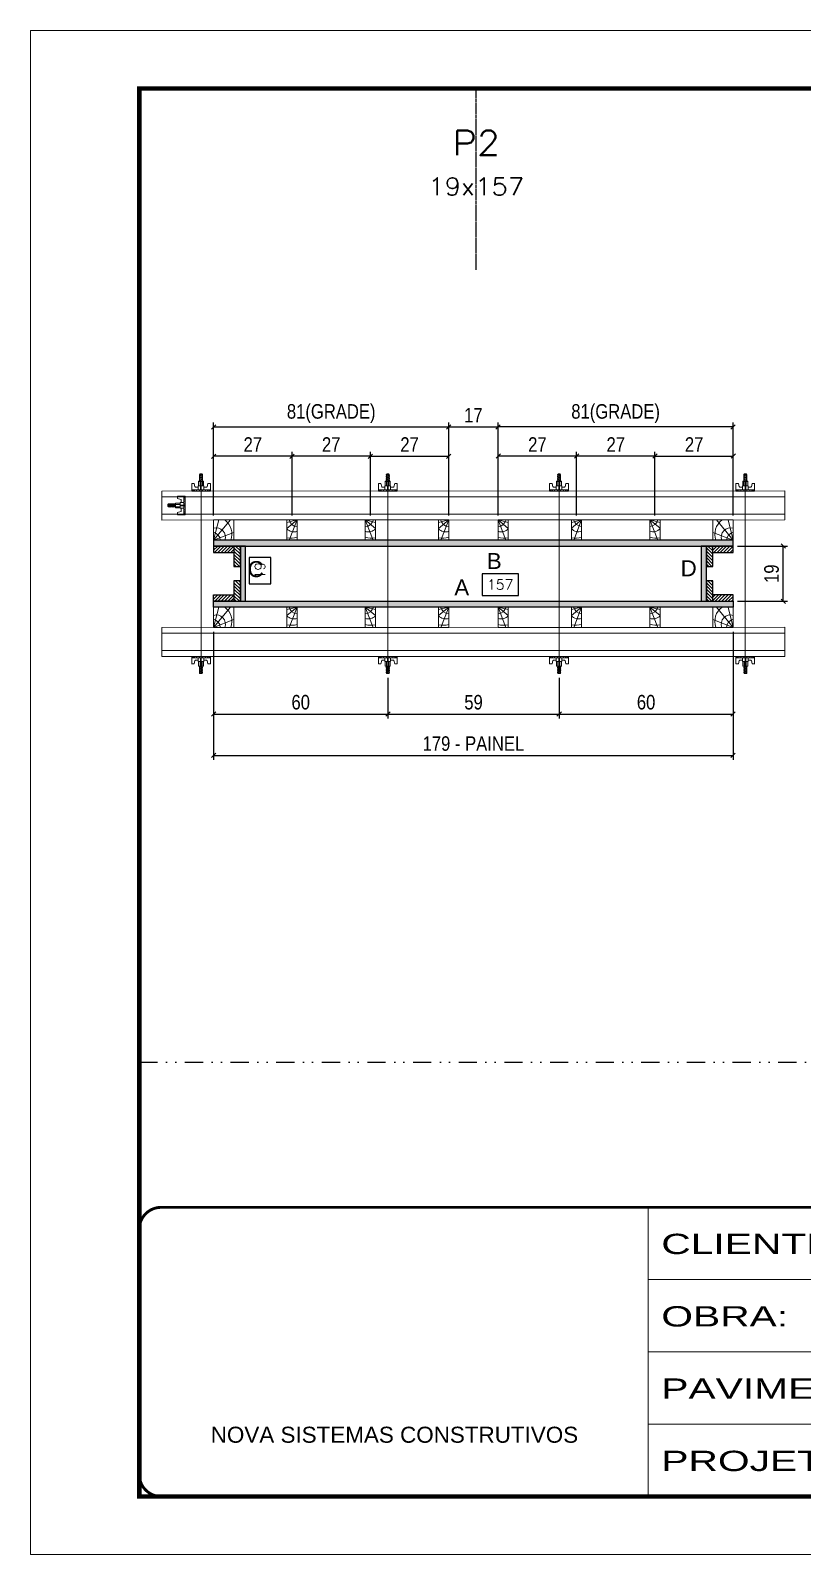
# Model space of a CAD drawing. Extents: x 14400 to 24104, y -21631 to 6985.
# Drawn here: x 17597 to 18129, y 4786 to 5836 of the extents above; entities that cross this region are included whole.
import ezdxf
from ezdxf.enums import TextEntityAlignment as Align

# ---------------------------------------------------------------- set-up
doc = ezdxf.new("R2010")
doc.units = 0
for name, pattern in [('CONTINUO', [0]), ('DASHED', [0.75, 0.5, -0.25]), ('DIVIDE2', [0.625, 0.25, -0.125, 0, -0.125, 0, -0.125]), ('HIDDEN', [0.375, 0.25, -0.125])]:
    doc.linetypes.add(name, pattern=pattern)
for name, color, linetype in [('CHAPA', 1, 'Continuous'), ('COTA', 241, 'Continuous'), ('MEIO_PONT', 93, 'Continuous'), ('Nível', 160, 'Continuous'), ('SARRAFO', 251, 'Continuous'), ('Texto de Titulo', 7, 'Continuous'), ('Texto Qtd Sarr', 242, 'Continuous'), ('TEXTO_GERAL', 7, 'Continuous')]:
    doc.layers.add(name, color=color, linetype=linetype)
for name, color, linetype, lineweight in [('Folhas', 255, 'Continuous', 9), ('Hachura', 251, 'Continuous', 9), ('Madeira', 126, 'Continuous', 18), ('Perfil Metálico', 224, 'Continuous', 18), ('SARRAFO DE PRESSAO', 251, 'DASHED', 9), ('Texto Seção', 7, 'Continuous', 15)]:
    doc.layers.add(name, color=color, linetype=linetype, lineweight=lineweight)
doc.styles.add('ARIAL', font='arial.ttf')
doc.styles.add('COTA TECNICA 2X', font='techl___.ttf', dxfattribs={"height": 10})
doc.styles.add('ROMANS', font='romans.shx')
doc.styles.add('Tecnologia', font='')
doc.styles.get('Tecnologia').set_extended_font_data('Forgotten Futurist')
doc.dimstyles.new('SECAO PILAR', dxfattribs={"dimtxt": 10, "dimasz": 3, "dimexe": 3, "dimexo": 3, "dimgap": 3, "dimtad": 1, "dimdec": 1, "dimlfac": 0.5, "dimzin": 12, "dimdsep": 46, "dimtxsty": 'COTA TECNICA 2X', "dimblk1": 'OBLIQUE', "dimblk2": 'OBLIQUE', "dimsah": 1, "dimcen": 0.9, "dimclrd": 256, "dimclre": 256, "dimclrt": 256, "dimadec": 1, "dimazin": 3, "dimtfac": 1, "dimtdec": 1, "dimtmove": 0, "dimatfit": 3, "dimfxl": 1, "dimtolj": 1, "dimtzin": 12, "dimarcsym": 0})
doc.dimstyles.new('SECÇÃO 2', dxfattribs={"dimtxt": 7, "dimasz": 6, "dimexe": 0.18, "dimexo": 2, "dimgap": -4, "dimtad": 3, "dimdec": 1, "dimlfac": 0.5, "dimzin": 12, "dimdsep": 46, "dimtxsty": 'ROMANS', "dimblk": 'ARCHTICK', "dimcen": 0.09, "dimse1": 1, "dimse2": 1, "dimsd1": 1, "dimsd2": 1, "dimclrd": 180, "dimclre": 5, "dimclrt": 1, "dimadec": 0, "dimazin": 3, "dimtfac": 1, "dimtdec": 1, "dimtofl": 0, "dimtmove": 0, "dimatfit": 3, "dimldrblk": 'ARCHTICK', "dimfxl": 1, "dimtolj": 1, "dimtzin": 0, "dimarcsym": 0})
pattern_1 = [(225, (8599.2353, -17448.508), (1.12253202, -1.12253202), [])]

# ---------------------------------------------------------------- blocks, each defined once
blk = doc.blocks.new('9999999999')
at = {"color": 30, "linetype": 'CONTINUO'}
for p, q in [((98564.6, 34230.2), (98564.6, 34429.4)), ((98564.6, 34379.6), (99584, 34379.6)), ((98564.6, 34329.8), (99488, 34329.8)), ((98564.6, 34280), (99488, 34280))]:
    blk.add_line(p, q, dxfattribs=at)
at = {"color": 30, "linetype": 'CONTINUO', "const_width": 2}
blk.add_lwpolyline([(99584, 34230.2), (99584, 34414.4, 0.414214), (99569, 34429.4), (98229, 34429.4, 0.414214), (98214, 34414.4), (98214, 34245.2, 0.414214), (98229, 34230.2), (99584, 34230.2)], format="xyb", dxfattribs=at)
at = {"layer": 'Folhas'}
blk.add_lwpolyline([(98139, 34190.2), (99624, 34190.2), (99624, 35240.2), (98139, 35240.2)], close=True, dxfattribs=at)
at = {"layer": 'Folhas', "color": 30, "const_width": 3}
blk.add_lwpolyline([(98214, 34230.2), (99584, 34230.2), (99584, 35200.2), (98214, 35200.2)], close=True, dxfattribs=at)
at = {"color": 7, "linetype": 'Continuous', "ltscale": 5, "style": 'ARIAL'}
blk.add_text('NOVA SISTEMAS CONSTRUTIVOS', height=11.059, dxfattribs=at).set_placement((98263.2, 34267.2))
at = {"layer": 'Folhas', "color": 7, "style": 'Tecnologia', "width": 1.5}
for s, p in [('CLIENTE:', (98573.7, 34397.2)), ('OBRA:', (98573.7, 34347.3)), ('PAVIMENTO:', (98573.7, 34297.5)), ('PROJETO:', (98573.7, 34247.7))]:
    blk.add_text(s, height=14, dxfattribs=at).set_placement(p)
blk = doc.blocks.new('*D636')
at = {"layer": 'COTA', "color": 180, "lineweight": -2, "transparency": 16777216}
for p, q in [((17762.6, 5473), (17747.6, 5473)), ((17747.6, 5473), (17747.6, 5455)), ((17762.6, 5455), (17762.6, 5473)), ((17747.6, 5455), (17762.6, 5455))]:
    blk.add_line(p, q, dxfattribs=at)
at = {"layer": 'Defpoints', "color": 0, "transparency": 16777216}
for p in [(17762.5, 5480.9), (17762.5, 5442.9), (17766.6, 5442.9)]:
    blk.add_point(p, dxfattribs=at)
at = {"layer": 'COTA', "color": 1, "transparency": 16777216, "insert": (17755.1, 5464), "char_height": 7, "attachment_point": 5, "rotation": 90, "style": 'ROMANS'}
blk.add_mtext('\\A1;19', dxfattribs=at)
blk = doc.blocks.new('_ArchTick')
at = {"color": 0, "linetype": 'ByBlock', "const_width": 0.15}
blk.add_lwpolyline([(-0.5, -0.5), (0.5, 0.5)], dxfattribs=at)
blk = doc.blocks.new('*D637')
at = {"layer": 'COTA', "color": 180, "lineweight": -2, "transparency": 16777216}
for p, q in [((17933.2, 5461.9), (17908.2, 5461.9)), ((17908.2, 5461.9), (17908.2, 5446.9)), ((17933.2, 5446.9), (17933.2, 5461.9)), ((17908.2, 5446.9), (17933.2, 5446.9))]:
    blk.add_line(p, q, dxfattribs=at)
at = {"layer": 'Defpoints', "color": 0, "transparency": 16777216}
for p in [(17745.2, 5442.9), (18059.2, 5442.9), (18059.2, 5442.9)]:
    blk.add_point(p, dxfattribs=at)
at = {"layer": 'COTA', "color": 1, "transparency": 16777216, "insert": (17920.7, 5454.4), "char_height": 7, "attachment_point": 5, "style": 'ROMANS'}
blk.add_mtext('\\A1;157', dxfattribs=at)
blk = doc.blocks.new('_Oblique')
at = {"color": 0, "linetype": 'ByBlock', "lineweight": -2}
blk.add_line((-0.5, -0.5), (0.5, 0.5), dxfattribs=at)
blk = doc.blocks.new('*D638')
at = {"layer": 'COTA', "lineweight": -2, "transparency": 16777216}
for p, q in [((17723.2, 5421.9), (17723.2, 5333.7)), ((18081.2, 5421.9), (18081.2, 5333.7)), ((17723.2, 5336.7), (18081.2, 5336.7))]:
    blk.add_line(p, q, dxfattribs=at)
at = {"layer": 'Defpoints', "color": 0, "transparency": 16777216}
for p in [(17723.2, 5424.9), (18081.2, 5424.9), (18081.2, 5336.7)]:
    blk.add_point(p, dxfattribs=at)
at = {"layer": 'COTA', "lineweight": -2, "transparency": 16777216, "xscale": 3, "yscale": 3, "zscale": 3, "rotation": 180}
blk.add_blockref('_Oblique', (17723.2, 5336.7), dxfattribs=at)
at = {"layer": 'COTA', "lineweight": -2, "transparency": 16777216, "xscale": 3, "yscale": 3, "zscale": 3}
blk.add_blockref('_Oblique', (18081.2, 5336.7), dxfattribs=at)
at = {"layer": 'COTA', "transparency": 16777216, "insert": (17902.2, 5344.8), "char_height": 10, "attachment_point": 5, "style": 'COTA TECNICA 2X'}
blk.add_mtext('\\A1;179 - PAINEL', dxfattribs=at)
blk = doc.blocks.new('*D639')
at = {"layer": 'COTA', "lineweight": -2, "transparency": 16777216}
for p, q in [((17723.2, 5421.9), (17723.2, 5362.2)), ((17843.3, 5390.1), (17843.3, 5362.2)), ((17723.2, 5365.2), (17843.3, 5365.2))]:
    blk.add_line(p, q, dxfattribs=at)
at = {"layer": 'Defpoints', "color": 0, "transparency": 16777216}
for p in [(17723.2, 5424.9), (17843.3, 5393.1), (17843.3, 5365.2)]:
    blk.add_point(p, dxfattribs=at)
at = {"layer": 'COTA', "lineweight": -2, "transparency": 16777216, "xscale": 3, "yscale": 3, "zscale": 3, "rotation": 180}
blk.add_blockref('_Oblique', (17723.2, 5365.2), dxfattribs=at)
at = {"layer": 'COTA', "lineweight": -2, "transparency": 16777216, "xscale": 3, "yscale": 3, "zscale": 3}
blk.add_blockref('_Oblique', (17843.3, 5365.2), dxfattribs=at)
at = {"layer": 'COTA', "transparency": 16777216, "insert": (17783.2, 5373.3), "char_height": 10, "attachment_point": 5, "style": 'COTA TECNICA 2X'}
blk.add_mtext('\\A1;60', dxfattribs=at)
blk = doc.blocks.new('*D640')
at = {"layer": 'COTA', "lineweight": -2, "transparency": 16777216}
for p, q in [((18081.2, 5421.9), (18081.2, 5362.2)), ((17961.3, 5390.1), (17961.3, 5362.2)), ((17961.3, 5365.2), (18081.2, 5365.2))]:
    blk.add_line(p, q, dxfattribs=at)
at = {"layer": 'Defpoints', "color": 0, "transparency": 16777216}
for p in [(18081.2, 5424.9), (17961.3, 5393.1), (18081.2, 5365.2)]:
    blk.add_point(p, dxfattribs=at)
at = {"layer": 'COTA', "lineweight": -2, "transparency": 16777216, "xscale": 3, "yscale": 3, "zscale": 3, "rotation": 180}
blk.add_blockref('_Oblique', (17961.3, 5365.2), dxfattribs=at)
at = {"layer": 'COTA', "lineweight": -2, "transparency": 16777216, "xscale": 3, "yscale": 3, "zscale": 3}
blk.add_blockref('_Oblique', (18081.2, 5365.2), dxfattribs=at)
at = {"layer": 'COTA', "transparency": 16777216, "insert": (18021.2, 5373.3), "char_height": 10, "attachment_point": 5, "style": 'COTA TECNICA 2X'}
blk.add_mtext('\\A1;60', dxfattribs=at)
blk = doc.blocks.new('C')
at = {"layer": 'Hachura', "color": 0}
for p, q in [((0, 3.22), (0, -3.22)), ((0.45, 3.22), (0, 3.22)), ((0.46, 3.16), (0, 3.16)), ((0.46, 3.05), (0, 3.05)), ((0.46, 2.88), (0, 2.88)), ((0, 2.75), (0, -1.16)), ((0.46, 2.65), (0, 2.65)), ((0.46, 2.23), (0, 2.23)), ((0.46, 1.51), (0, 1.51)), ((0.39, 0.49), (0.17, 0.49)), ((0.45, -3.23), (0.45, 3.22)), ((0.45, 3.22), (2.58, 3.22)), ((1.74, 0.97), (0.45, 0.97)), ((1.45, 0.1), (0.45, 0.1)), ((1.35, 1.94), (1.35, 0.96)), ((2.58, 2.39), (1.47, 2.09)), ((1.74, -0.97), (1.74, 0.97)), ((1.74, 0.97), (1.74, 0.84)), ((1.74, 0.97), (1.74, 0.84)), ((1.74, 0.84), (3.35, 0.84)), ((3.35, 0.45), (1.74, 0.45)), ((2.58, 3.22), (2.58, 2.39)), ((3.32, 0.84), (3.32, -0.84)), ((3.35, 0.84), (3.35, -0.84)), ((3.68, 0.45), (3.35, 0.45)), ((3.84, -0.52), (3.35, 0.45)), ((3.35, 0.06), (3.67, -0.57)), ((3.68, 0.45), (4.16, -0.52)), ((3.72, 0.5), (4.25, -0.57)), ((4.37, -0.55), (3.83, 0.53)), ((4.15, 0.45), (3.93, 0.45)), ((4.42, -0.52), (3.93, 0.45)), ((4.15, 0.45), (4.26, 0.45)), ((4.26, 0.45), (4.74, -0.52)), ((4.3, 0.5), (4.83, -0.57)), ((4.95, -0.55), (4.41, 0.53)), ((4.51, 0.45), (4.84, 0.45)), ((5, -0.52), (4.51, 0.45)), ((4.84, 0.45), (5.32, -0.52)), ((4.88, 0.5), (5.41, -0.57)), ((5.53, -0.55), (4.99, 0.53)), ((5.58, -0.52), (5.09, 0.45)), ((5.42, 0.45), (5.09, 0.45)), ((5.58, -0.52), (5.09, 0.45)), ((5.42, 0.45), (5.74, -0.19)), ((5.46, 0.5), (5.74, -0.07)), ((5.74, 0.19), (5.57, 0.53)), ((5.74, 0.32), (5.68, 0.45)), ((5.68, 0.45), (5.74, 0.45)), ((5.74, 0.45), (5.9, 0.29)), ((5.74, 0.45), (5.74, -0.52)), ((5.9, -0.36), (5.9, 0.29)), ((0.45, 0), (0, 0)), ((0.46, -1.52), (0, -1.52)), ((0.46, -2.23), (0, -2.23)), ((0.46, -2.65), (0, -2.65)), ((0.46, -2.88), (0, -2.88)), ((0.46, -3.05), (0, -3.05)), ((0.46, -3.16), (0, -3.16)), ((0, -3.22), (2.57, -3.22)), ((0.08, -0.48), (0.29, -0.48)), ((0.29, -0.48), (0.4, -0.48)), ((0.45, 0), (0.45, -0.97)), ((0.45, -0.16), (1.45, -0.16)), ((0.45, -0.65), (0.45, -0.32)), ((0.45, -3.23), (0.45, -0.65)), ((0.45, -0.97), (1.74, -0.97)), ((1.35, -1.94), (1.35, -0.97)), ((2.58, -2.39), (1.47, -2.1)), ((3.35, -0.32), (1.74, -0.32)), ((3.35, -0.84), (1.74, -0.84)), ((2.58, -3.23), (2.58, -2.39)), ((3.35, -0.07), (3.58, -0.52)), ((3.35, -0.52), (3.58, -0.52)), ((3.84, -0.52), (4.16, -0.52)), ((4.42, -0.52), (4.74, -0.52)), ((4.63, -0.52), (4.74, -0.52)), ((5, -0.52), (5.32, -0.52)), ((5.58, -0.52), (5.74, -0.52)), ((5.74, -0.52), (5.9, -0.36)), ((5.74, -0.52), (5.74, -0.52))]:
    blk.add_line(p, q, dxfattribs=at)
for centre, radius, start, end in [((1.52, 1.94), 0.161, 104.7436, 180), ((1.44, -0.03), 0.129, 272.695, 87.305), ((3.81, 0.39), 0.143, 25.5688, 154.4312), ((4.39, 0.39), 0.143, 25.5688, 154.4312), ((4.97, 0.39), 0.143, 25.5688, 154.4312), ((5.55, 0.39), 0.143, 25.5688, 154.4312), ((0.17, -0.37), 0.174, 221.744, 317.8592), ((1.52, -1.94), 0.161, 180, 255.2564), ((3.71, -0.4), 0.174, 222.1408, 318.256), ((4.29, -0.4), 0.174, 222.1408, 318.256), ((4.87, -0.4), 0.174, 222.1408, 318.256), ((5.45, -0.4), 0.174, 222.1408, 318.256), ((5.61, -0.4), 0.174, 317.8592, 318.256)]:
    blk.add_arc(centre, radius, start, end, dxfattribs=at)
blk = doc.blocks.new('*D641')
at = {"layer": 'COTA', "lineweight": -2, "transparency": 16777216}
for p, q in [((17843.3, 5390.1), (17843.3, 5362.2)), ((17961.3, 5390.1), (17961.3, 5362.2)), ((17843.3, 5365.2), (17961.3, 5365.2))]:
    blk.add_line(p, q, dxfattribs=at)
at = {"layer": 'Defpoints', "color": 0, "transparency": 16777216}
for p in [(17843.3, 5393.1), (17961.3, 5393.1), (17961.3, 5365.2)]:
    blk.add_point(p, dxfattribs=at)
at = {"layer": 'COTA', "lineweight": -2, "transparency": 16777216, "xscale": 3, "yscale": 3, "zscale": 3, "rotation": 180}
blk.add_blockref('_Oblique', (17843.3, 5365.2), dxfattribs=at)
at = {"layer": 'COTA', "lineweight": -2, "transparency": 16777216, "xscale": 3, "yscale": 3, "zscale": 3}
blk.add_blockref('_Oblique', (17961.3, 5365.2), dxfattribs=at)
at = {"layer": 'COTA', "transparency": 16777216, "insert": (17902.3, 5373.3), "char_height": 10, "attachment_point": 5, "style": 'COTA TECNICA 2X'}
blk.add_mtext('\\A1;59', dxfattribs=at)
blk = doc.blocks.new('*D642')
at = {"layer": 'COTA', "lineweight": -2, "transparency": 16777216}
for p, q in [((17919.2, 5501.9), (17919.2, 5566)), ((18081.2, 5501.9), (18081.2, 5566)), ((18081.2, 5563), (17919.2, 5563))]:
    blk.add_line(p, q, dxfattribs=at)
at = {"layer": 'Defpoints', "color": 0, "transparency": 16777216}
for p in [(17919.2, 5563), (17919.2, 5498.9), (18081.2, 5498.9)]:
    blk.add_point(p, dxfattribs=at)
at = {"layer": 'COTA', "lineweight": -2, "transparency": 16777216, "xscale": 3, "yscale": 3, "zscale": 3, "rotation": 180}
blk.add_blockref('_Oblique', (17919.2, 5563), dxfattribs=at)
at = {"layer": 'COTA', "lineweight": -2, "transparency": 16777216, "xscale": 3, "yscale": 3, "zscale": 3}
blk.add_blockref('_Oblique', (18081.2, 5563), dxfattribs=at)
at = {"layer": 'COTA', "transparency": 16777216, "insert": (18000.2, 5572.2), "char_height": 10, "attachment_point": 5, "style": 'COTA TECNICA 2X'}
blk.add_mtext('\\A1;81(GRADE)', dxfattribs=at)
blk = doc.blocks.new('*D643')
at = {"layer": 'COTA', "lineweight": -2, "transparency": 16777216}
for p, q in [((18084.2, 5480.9), (18118.7, 5480.9)), ((18115.7, 5442.9), (18115.7, 5480.9)), ((18084.2, 5442.9), (18118.7, 5442.9))]:
    blk.add_line(p, q, dxfattribs=at)
at = {"layer": 'Defpoints', "color": 0, "transparency": 16777216}
for p in [(18081.2, 5480.9), (18115.7, 5480.9), (18081.2, 5442.9)]:
    blk.add_point(p, dxfattribs=at)
at = {"layer": 'COTA', "lineweight": -2, "transparency": 16777216, "xscale": 3, "yscale": 3, "zscale": 3}
for p, rotation in [((18115.7, 5480.9), 90), ((18115.7, 5442.9), 270)]:
    blk.add_blockref('_Oblique', p, dxfattribs=dict(at, rotation=rotation))
at = {"layer": 'COTA', "transparency": 16777216, "insert": (18107.7, 5461.9), "char_height": 10, "attachment_point": 5, "rotation": 90, "style": 'COTA TECNICA 2X'}
blk.add_mtext('\\A1;19', dxfattribs=at)
blk = doc.blocks.new('PONTALETE')
at = {"layer": 'Madeira'}
for q in [(2.71, 7), (7, 5.76), (7, 1.74)]:
    blk.add_line((0, 0), q, dxfattribs=at)
blk.add_lwpolyline([(0, 0), (7, 0), (7, 7), (0, 7)], close=True, dxfattribs=at)
for centre, radius, start, end in [((2.04, 0.06), 6.23, 37.2818, 109.0913), ((1.09, 0.9), 3.19, 343.603, 109.9847), ((-0.21, -0.78), 3.09, 14.6322, 86.0383)]:
    blk.add_arc(centre, radius, start, end, dxfattribs=at)
blk = doc.blocks.new('titulo1')
at = {"layer": 'Defpoints', "color": 252, "linetype": 'HIDDEN', "ltscale": 2}
blk.add_line((0, 0), (0, 125), dxfattribs=at)
at = {"layer": 'Defpoints', "style": 'ROMANS', "oblique": 15}
blk.add_attdef('FOLHA', text='', height=10, dxfattribs=at).set_placement((0, 15.6), align=Align.MIDDLE_CENTER)
at = {"layer": 'Texto Qtd Sarr', "color": 3, "style": 'ROMANS', "oblique": 15}
for tag, height, p in [('TITULO', 17, (0, 71.4)), ('SEÇÃO', 12, (0, 41.5))]:
    blk.add_attdef(tag, text='', height=height, dxfattribs=at).set_placement(p, align=Align.MIDDLE_CENTER)
blk = doc.blocks.new('MEIO PONTALETE')
at = {"layer": 'Madeira'}
for q in [(2.71, 7), (3.5, 2.88), (3.5, 0.87)]:
    blk.add_line((0, 0), q, dxfattribs=at)
blk.add_lwpolyline([(0, 0), (3.5, 0), (3.5, 7), (0, 7)], close=True, dxfattribs=at)
for centre, radius, start, end in [((2.04, 0.06), 6.23, 76.4499, 109.0913), ((1.09, 0.9), 3.19, 40.9063, 109.9847), ((-0.21, -0.78), 3.09, 14.6322, 86.0383)]:
    blk.add_arc(centre, radius, start, end, dxfattribs=at)
blk = doc.blocks.new('*D644')
at = {"layer": 'COTA', "lineweight": -2, "transparency": 16777216}
for p, q in [((17777.2, 5501.9), (17777.2, 5545.8)), ((17831.2, 5501.9), (17831.2, 5545.8)), ((17831.2, 5542.8), (17777.2, 5542.8))]:
    blk.add_line(p, q, dxfattribs=at)
at = {"layer": 'Defpoints', "color": 0, "transparency": 16777216}
for p in [(17777.2, 5542.8), (17777.2, 5498.9), (17831.2, 5498.9)]:
    blk.add_point(p, dxfattribs=at)
at = {"layer": 'COTA', "lineweight": -2, "transparency": 16777216, "xscale": 3, "yscale": 3, "zscale": 3, "rotation": 180}
blk.add_blockref('_Oblique', (17777.2, 5542.8), dxfattribs=at)
at = {"layer": 'COTA', "lineweight": -2, "transparency": 16777216, "xscale": 3, "yscale": 3, "zscale": 3}
blk.add_blockref('_Oblique', (17831.2, 5542.8), dxfattribs=at)
at = {"layer": 'COTA', "transparency": 16777216, "insert": (17804.2, 5550.9), "char_height": 10, "attachment_point": 5, "style": 'COTA TECNICA 2X'}
blk.add_mtext('\\A1;27', dxfattribs=at)
blk = doc.blocks.new('*D645')
at = {"layer": 'COTA', "lineweight": -2, "transparency": 16777216}
for p, q in [((17723.2, 5501.9), (17723.2, 5545.8)), ((17777.2, 5501.9), (17777.2, 5545.8)), ((17777.2, 5542.8), (17723.2, 5542.8))]:
    blk.add_line(p, q, dxfattribs=at)
at = {"layer": 'Defpoints', "color": 0, "transparency": 16777216}
for p in [(17723.2, 5542.8), (17723.2, 5498.9), (17777.2, 5498.9)]:
    blk.add_point(p, dxfattribs=at)
at = {"layer": 'COTA', "lineweight": -2, "transparency": 16777216, "xscale": 3, "yscale": 3, "zscale": 3, "rotation": 180}
blk.add_blockref('_Oblique', (17723.2, 5542.8), dxfattribs=at)
at = {"layer": 'COTA', "lineweight": -2, "transparency": 16777216, "xscale": 3, "yscale": 3, "zscale": 3}
blk.add_blockref('_Oblique', (17777.2, 5542.8), dxfattribs=at)
at = {"layer": 'COTA', "transparency": 16777216, "insert": (17750.2, 5550.9), "char_height": 10, "attachment_point": 5, "style": 'COTA TECNICA 2X'}
blk.add_mtext('\\A1;27', dxfattribs=at)
blk = doc.blocks.new('*D646')
at = {"layer": 'COTA', "lineweight": -2, "transparency": 16777216}
for p, q in [((17723.2, 5501.9), (17723.2, 5566)), ((17885.2, 5501.9), (17885.2, 5566)), ((17723.2, 5563), (17885.2, 5563))]:
    blk.add_line(p, q, dxfattribs=at)
at = {"layer": 'Defpoints', "color": 0, "transparency": 16777216}
for p in [(17885.2, 5563), (17723.2, 5498.9), (17885.2, 5498.9)]:
    blk.add_point(p, dxfattribs=at)
at = {"layer": 'COTA', "lineweight": -2, "transparency": 16777216, "xscale": 3, "yscale": 3, "zscale": 3, "rotation": 180}
blk.add_blockref('_Oblique', (17723.2, 5563), dxfattribs=at)
at = {"layer": 'COTA', "lineweight": -2, "transparency": 16777216, "xscale": 3, "yscale": 3, "zscale": 3}
blk.add_blockref('_Oblique', (17885.2, 5563), dxfattribs=at)
at = {"layer": 'COTA', "transparency": 16777216, "insert": (17804.2, 5572.2), "char_height": 10, "attachment_point": 5, "style": 'COTA TECNICA 2X'}
blk.add_mtext('\\A1;81(GRADE)', dxfattribs=at)
blk = doc.blocks.new('*D647')
at = {"layer": 'COTA', "lineweight": -2, "transparency": 16777216}
for p, q in [((17885.2, 5501.9), (17885.2, 5566)), ((17919.2, 5501.9), (17919.2, 5566)), ((17885.2, 5563), (17919.2, 5563))]:
    blk.add_line(p, q, dxfattribs=at)
at = {"layer": 'Defpoints', "color": 0, "transparency": 16777216}
for p in [(17919.2, 5563), (17885.2, 5498.9), (17919.2, 5498.9)]:
    blk.add_point(p, dxfattribs=at)
at = {"layer": 'COTA', "lineweight": -2, "transparency": 16777216, "xscale": 3, "yscale": 3, "zscale": 3, "rotation": 180}
blk.add_blockref('_Oblique', (17885.2, 5563), dxfattribs=at)
at = {"layer": 'COTA', "lineweight": -2, "transparency": 16777216, "xscale": 3, "yscale": 3, "zscale": 3}
blk.add_blockref('_Oblique', (17919.2, 5563), dxfattribs=at)
at = {"layer": 'COTA', "transparency": 16777216, "insert": (17902.2, 5571.1), "char_height": 10, "attachment_point": 5, "style": 'COTA TECNICA 2X'}
blk.add_mtext('\\A1;17', dxfattribs=at)
blk = doc.blocks.new('*D648')
at = {"layer": 'COTA', "lineweight": -2, "transparency": 16777216}
for p, q in [((17831.2, 5501.9), (17831.2, 5545.8)), ((17885.2, 5501.9), (17885.2, 5545.8)), ((17831.2, 5542.8), (17885.2, 5542.8))]:
    blk.add_line(p, q, dxfattribs=at)
at = {"layer": 'Defpoints', "color": 0, "transparency": 16777216}
for p in [(17885.2, 5542.8), (17831.2, 5498.9), (17885.2, 5498.9)]:
    blk.add_point(p, dxfattribs=at)
at = {"layer": 'COTA', "lineweight": -2, "transparency": 16777216, "xscale": 3, "yscale": 3, "zscale": 3, "rotation": 180}
blk.add_blockref('_Oblique', (17831.2, 5542.8), dxfattribs=at)
at = {"layer": 'COTA', "lineweight": -2, "transparency": 16777216, "xscale": 3, "yscale": 3, "zscale": 3}
blk.add_blockref('_Oblique', (17885.2, 5542.8), dxfattribs=at)
at = {"layer": 'COTA', "transparency": 16777216, "insert": (17858.2, 5550.9), "char_height": 10, "attachment_point": 5, "style": 'COTA TECNICA 2X'}
blk.add_mtext('\\A1;27', dxfattribs=at)
blk = doc.blocks.new('*D649')
at = {"layer": 'COTA', "lineweight": -2, "transparency": 16777216}
for p, q in [((17973.3, 5501.9), (17973.3, 5545.9)), ((18027.3, 5501.9), (18027.3, 5545.9)), ((18027.3, 5542.9), (17973.3, 5542.9))]:
    blk.add_line(p, q, dxfattribs=at)
at = {"layer": 'Defpoints', "color": 0, "transparency": 16777216}
for p in [(17973.3, 5542.9), (17973.3, 5498.9), (18027.3, 5498.9)]:
    blk.add_point(p, dxfattribs=at)
at = {"layer": 'COTA', "lineweight": -2, "transparency": 16777216, "xscale": 3, "yscale": 3, "zscale": 3, "rotation": 180}
blk.add_blockref('_Oblique', (17973.3, 5542.9), dxfattribs=at)
at = {"layer": 'COTA', "lineweight": -2, "transparency": 16777216, "xscale": 3, "yscale": 3, "zscale": 3}
blk.add_blockref('_Oblique', (18027.3, 5542.9), dxfattribs=at)
at = {"layer": 'COTA', "transparency": 16777216, "insert": (18000.3, 5550.9), "char_height": 10, "attachment_point": 5, "style": 'COTA TECNICA 2X'}
blk.add_mtext('\\A1;27', dxfattribs=at)
blk = doc.blocks.new('*D650')
at = {"layer": 'COTA', "lineweight": -2, "transparency": 16777216}
for p, q in [((17919.3, 5501.9), (17919.3, 5545.9)), ((17973.3, 5501.9), (17973.3, 5545.9)), ((17973.3, 5542.9), (17919.3, 5542.9))]:
    blk.add_line(p, q, dxfattribs=at)
at = {"layer": 'Defpoints', "color": 0, "transparency": 16777216}
for p in [(17919.3, 5542.9), (17919.3, 5498.9), (17973.3, 5498.9)]:
    blk.add_point(p, dxfattribs=at)
at = {"layer": 'COTA', "lineweight": -2, "transparency": 16777216, "xscale": 3, "yscale": 3, "zscale": 3, "rotation": 180}
blk.add_blockref('_Oblique', (17919.3, 5542.9), dxfattribs=at)
at = {"layer": 'COTA', "lineweight": -2, "transparency": 16777216, "xscale": 3, "yscale": 3, "zscale": 3}
blk.add_blockref('_Oblique', (17973.3, 5542.9), dxfattribs=at)
at = {"layer": 'COTA', "transparency": 16777216, "insert": (17946.3, 5550.9), "char_height": 10, "attachment_point": 5, "style": 'COTA TECNICA 2X'}
blk.add_mtext('\\A1;27', dxfattribs=at)
blk = doc.blocks.new('*D651')
at = {"layer": 'COTA', "lineweight": -2, "transparency": 16777216}
for p, q in [((18027.3, 5501.9), (18027.3, 5545.9)), ((18081.3, 5501.9), (18081.3, 5545.9)), ((18027.3, 5542.9), (18081.3, 5542.9))]:
    blk.add_line(p, q, dxfattribs=at)
at = {"layer": 'Defpoints', "color": 0, "transparency": 16777216}
for p in [(18081.3, 5542.9), (18027.3, 5498.9), (18081.3, 5498.9)]:
    blk.add_point(p, dxfattribs=at)
at = {"layer": 'COTA', "lineweight": -2, "transparency": 16777216, "xscale": 3, "yscale": 3, "zscale": 3, "rotation": 180}
blk.add_blockref('_Oblique', (18027.3, 5542.9), dxfattribs=at)
at = {"layer": 'COTA', "lineweight": -2, "transparency": 16777216, "xscale": 3, "yscale": 3, "zscale": 3}
blk.add_blockref('_Oblique', (18081.3, 5542.9), dxfattribs=at)
at = {"layer": 'COTA', "transparency": 16777216, "insert": (18054.3, 5550.9), "char_height": 10, "attachment_point": 5, "style": 'COTA TECNICA 2X'}
blk.add_mtext('\\A1;27', dxfattribs=at)

msp = doc.modelspace()

# ---------------------------------------------------------------- hatches: boundary and pattern name
at = {"layer": 'Hachura'}
h = msp.add_hatch(color=256, dxfattribs=at)
h.dxf.hatch_style = 1
h.paths.add_polyline_path([(18081.19, 5480.9), (18081.19, 5484.9), (17723.19, 5484.9), (17723.19, 5480.9)])
h = msp.add_hatch(dxfattribs=at)
h.set_pattern_fill('ANSI31', color=256, scale=0.5, angle=180, style=0)
h.set_pattern_definition(pattern_1)
h.paths.add_polyline_path([(17737.19, 5480.9), (17737.19, 5476.5), (17723.19, 5476.5), (17723.19, 5480.9)])
h = msp.add_hatch(dxfattribs=at)
h.set_pattern_fill('ANSI31', color=256, scale=0.5, angle=270, style=0)
h.set_pattern_definition([(315, (40632.9953, -4022.0517), (1.12253202, 1.12253202), [])])
h.paths.add_polyline_path([(17741.59, 5466.9), (17737.19, 5466.9), (17737.19, 5480.9), (17741.59, 5480.9)])
h = msp.add_hatch(color=256, dxfattribs=at)
h.dxf.hatch_style = 1
h.paths.add_polyline_path([(17741.59, 5442.9), (17745.19, 5442.9), (17745.19, 5480.9), (17741.59, 5480.9)])
h = msp.add_hatch(color=256, dxfattribs=at)
h.dxf.hatch_style = 1
h.paths.add_polyline_path([(18059.19, 5442.9), (18062.79, 5442.9), (18062.79, 5480.9), (18059.19, 5480.9)])
h = msp.add_hatch(dxfattribs=at)
h.set_pattern_fill('ANSI31', color=256, scale=0.5, angle=270, style=0)
h.set_pattern_definition([(315, (40958.5953, -4022.0517), (1.12253202, 1.12253202), [])])
h.paths.add_polyline_path([(18067.19, 5466.9), (18062.79, 5466.9), (18062.79, 5480.9), (18067.19, 5480.9)])
h = msp.add_hatch(dxfattribs=at)
h.set_pattern_fill('ANSI31', color=256, scale=0.5, angle=180, style=0)
h.set_pattern_definition([(225, (8943.2353, -17448.508), (1.12253202, -1.12253202), [])])
h.paths.add_polyline_path([(18081.19, 5480.9), (18081.19, 5476.5), (18067.19, 5476.5), (18067.19, 5480.9)])
h = msp.add_hatch(dxfattribs=at)
h.set_pattern_fill('ANSI31', color=256, scale=0.5, angle=270, style=0)
h.set_pattern_definition([(315, (40632.9953, -4046.0517), (1.12253202, 1.12253202), [])])
h.paths.add_polyline_path([(17741.59, 5442.9), (17737.19, 5442.9), (17737.19, 5456.9), (17741.59, 5456.9)])
h = msp.add_hatch(dxfattribs=at)
h.set_pattern_fill('ANSI31', color=256, scale=0.5, angle=270, style=0)
h.set_pattern_definition([(315, (40958.5953, -4046.0517), (1.12253202, 1.12253202), [])])
h.paths.add_polyline_path([(18067.19, 5442.9), (18062.79, 5442.9), (18062.79, 5456.9), (18067.19, 5456.9)])
h = msp.add_hatch(dxfattribs=at)
h.set_pattern_fill('ANSI31', color=256, scale=0.5, angle=180, style=0)
h.set_pattern_definition(pattern_1)
h.paths.add_polyline_path([(17737.19, 5442.9), (17737.19, 5447.3), (17723.19, 5447.3), (17723.19, 5442.9)])
h = msp.add_hatch(color=256, dxfattribs=at)
h.dxf.hatch_style = 1
h.paths.add_polyline_path([(18081.19, 5442.9), (18081.19, 5438.9), (17723.19, 5438.9), (17723.19, 5442.9)])
h = msp.add_hatch(dxfattribs=at)
h.set_pattern_fill('ANSI31', color=256, scale=0.5, angle=180, style=0)
h.set_pattern_definition([(225, (8578.2353, -17448.508), (1.12253202, -1.12253202), [])])
h.paths.add_polyline_path([(18067.19, 5442.9), (18067.19, 5447.3), (18081.19, 5447.3), (18081.19, 5442.9)])

# ---------------------------------------------------------------- linework, layer by layer
at = {"layer": 'CHAPA'}
for points in [[(18081.19, 5480.9), (18081.19, 5484.9), (17723.19, 5484.9), (17723.19, 5480.9)], [(17741.59, 5442.9), (17745.19, 5442.9), (17745.19, 5480.9), (17741.59, 5480.9)], [(18059.19, 5442.9), (18062.79, 5442.9), (18062.79, 5480.9), (18059.19, 5480.9)], [(18081.19, 5442.9), (18081.19, 5438.9), (17723.19, 5438.9), (17723.19, 5442.9)]]:
    msp.add_lwpolyline(points, close=True, dxfattribs=at)
at = {"layer": 'Hachura'}
for p, q in [((17714.5, 5394.13), (17714.5, 5525.87)), ((17843.19, 5394.13), (17843.19, 5525.87)), ((17961.19, 5394.13), (17961.19, 5525.87)), ((18089.58, 5394.13), (18089.58, 5525.87))]:
    msp.add_line(p, q, dxfattribs=at)
at = {"layer": 'Madeira'}
for points in [[(17885.19, 5484.9), (17885.19, 5498.9), (17723.19, 5498.9), (17723.19, 5484.9)], [(17919.19, 5484.9), (17919.19, 5498.9), (18081.19, 5498.9), (18081.19, 5484.9)], [(17885.19, 5424.9), (17885.19, 5438.9), (17723.19, 5438.9), (17723.19, 5424.9)], [(17919.19, 5424.9), (17919.19, 5438.9), (18081.19, 5438.9), (18081.19, 5424.9)]]:
    msp.add_lwpolyline(points, close=True, dxfattribs=at)
at = {"layer": 'Nível', "color": 4, "linetype": 'DIVIDE2', "ltscale": 50}
msp.add_line((17671.97, 5125.44), (19041.97, 5125.44), dxfattribs=at)
at = {"layer": 'Perfil Metálico'}
for p, q in [((18116.91, 5514.84), (17687.47, 5514.84)), ((18116.91, 5502.84), (17687.47, 5502.84)), ((18116.91, 5420.9), (17687.47, 5420.9)), ((18116.91, 5408.9), (17687.47, 5408.9))]:
    msp.add_line(p, q, dxfattribs=at)
for points in [[(18116.91, 5498.9), (18116.91, 5518.9), (17687.47, 5518.84), (17687.47, 5498.84)], [(17687.47, 5424.9), (17687.47, 5404.9), (18116.91, 5404.96), (18116.91, 5424.96)]]:
    msp.add_lwpolyline(points, close=True, dxfattribs=at)
at = {"layer": 'SARRAFO'}
for points in [[(17737.19, 5480.9), (17723.19, 5480.9), (17723.19, 5476.5), (17737.19, 5476.5)], [(18067.19, 5476.5), (18081.19, 5476.5), (18081.19, 5480.9), (18067.19, 5480.9)], [(17737.19, 5442.9), (17723.19, 5442.9), (17723.19, 5447.3), (17737.19, 5447.3)], [(18067.19, 5442.9), (18081.19, 5442.9), (18081.19, 5447.3), (18067.19, 5447.3)]]:
    msp.add_lwpolyline(points, dxfattribs=at)
for points in [[(17737.19, 5480.9), (17737.19, 5466.9), (17741.59, 5466.9), (17741.59, 5480.9)], [(18062.79, 5480.9), (18062.79, 5466.9), (18067.19, 5466.9), (18067.19, 5480.9)], [(17737.19, 5456.9), (17737.19, 5442.9), (17741.59, 5442.9), (17741.59, 5456.9)], [(18062.79, 5456.9), (18062.79, 5442.9), (18067.19, 5442.9), (18067.19, 5456.9)]]:
    msp.add_lwpolyline(points, close=True, dxfattribs=at)

# ---------------------------------------------------------------- block references
at = {"layer": 'Hachura', "linetype": 'Continuous', "yscale": 2, "zscale": 2}
for p, xscale, rotation in [((17714.51, 5518.87), -2, 270), ((17843.18, 5518.87), 2, 90.00000000000001), ((17961.18, 5518.87), 2, 90.00000000000001), ((18089.57, 5518.87), 2, 90.00000000000001), ((17703.5, 5508.9), 2, 180), ((17714.5, 5404.93), 2, 270), ((17843.19, 5404.93), -2, 90), ((17961.19, 5404.93), -2, 90), ((18089.58, 5404.93), -2, 90)]:
    msp.add_blockref('C', p, dxfattribs=dict(at, xscale=xscale, rotation=rotation))
at = {"layer": 'MEIO_PONT'}
for name, p, xscale, yscale, zscale, rotation in [('PONTALETE', (17723.19, 5484.9), -2, 2, 2, 270), ('MEIO PONTALETE', (17780.69, 5498.9), 1.999999997962732, 1.999999997962732, 1.999999997962732, 180), ('MEIO PONTALETE', (17827.69, 5498.9), -1.999999997962732, 1.999999997962732, 1.999999997962732, 180), ('MEIO PONTALETE', (17885.19, 5498.9), 1.999999997962732, 1.999999997962732, 1.999999997962732, 180), ('MEIO PONTALETE', (17919.19, 5498.9), -1.999999997962732, 1.999999997962732, 1.999999997962732, 180), ('MEIO PONTALETE', (17976.8, 5498.93), 1.999999997962732, 1.999999997962732, 1.999999997962732, 180), ('MEIO PONTALETE', (18023.8, 5498.93), -1.999999997962732, 1.999999997962732, 1.999999997962732, 180), ('PONTALETE', (18081.19, 5484.9), 2, 2, 2, 89.99999999999997), ('PONTALETE', (17723.19, 5424.9), -2, 2, 2, 270), ('MEIO PONTALETE', (17780.69, 5438.9), 1.999999997962732, 1.999999997962732, 1.999999997962732, 180), ('MEIO PONTALETE', (17827.69, 5438.9), -1.999999997962732, 1.999999997962732, 1.999999997962732, 180), ('MEIO PONTALETE', (17885.19, 5438.9), 1.999999997962732, 1.999999997962732, 1.999999997962732, 180), ('MEIO PONTALETE', (17919.19, 5438.9), -1.999999997962732, 1.999999997962732, 1.999999997962732, 180), ('MEIO PONTALETE', (17976.8, 5438.93), 1.999999997962732, 1.999999997962732, 1.999999997962732, 180), ('MEIO PONTALETE', (18023.8, 5438.93), -1.999999997962732, 1.999999997962732, 1.999999997962732, 180), ('PONTALETE', (18081.19, 5424.9), 2, 2, 2, 89.99999999999997)]:
    msp.add_blockref(name, p, dxfattribs=dict(at, xscale=xscale, yscale=yscale, zscale=zscale, rotation=rotation))
at = {"layer": 'SARRAFO DE PRESSAO', "color": 6, "linetype": 'ByBlock'}
msp.add_blockref('9999999999', (-80542.01, -29404.05), dxfattribs=at)
at = {"layer": 'Texto Seção'}
ref = msp.add_blockref('titulo1', (17904.19, 5671.15), dxfattribs=at)
ref.add_attrib('TITULO', 'P2', dxfattribs={"layer": 'Texto de Titulo', "color": 7, "height": 17, "style": 'ROMANS', "width": 1.1}).set_placement((17904.19, 5758.65), align=Align.MIDDLE_CENTER)
ref.add_attrib('SEÇÃO', '19x157', dxfattribs={"layer": 'Texto de Titulo', "color": 7, "height": 12, "style": 'ROMANS', "width": 1.1}).set_placement((17904.19, 5728.65), align=Align.MIDDLE_CENTER)

# ---------------------------------------------------------------- texts
at = {"layer": 'TEXTO_GERAL', "style": 'ARIAL'}
for s, p in [('C', (17752.2, 5465.04)), ('B', (17916.59, 5470.65)), ('D', (18050.55, 5465.62)), ('A', (17894.18, 5452.42))]:
    msp.add_text(s, height=11, dxfattribs=at).set_placement(p, align=Align.MIDDLE_CENTER)

# ---------------------------------------------------------------- dimensions: what is measured, and where the dimension line sits
at = {"layer": 'COTA'}
dim = msp.add_linear_dim(base=(17885.19, 5563.02), p1=(17723.19, 5498.9), p2=(17885.19, 5498.9), angle=180, text='<>(GRADE)', dimstyle='SECAO PILAR', dxfattribs=at)
dim.commit()
dim.dimension.update_dxf_attribs({"geometry": '*D646', "text_midpoint": (17804.19, 5572.24)})
for base, p1, p2, picture, middle in [((17919.19, 5563.02), (17885.19, 5498.9), (17919.19, 5498.87), '*D647', (17902.19, 5571.1)), ((17885.19, 5542.83), (17831.19, 5498.9), (17885.19, 5498.87), '*D648', (17858.19, 5550.9)), ((18081.3, 5542.85), (18027.3, 5498.93), (18081.3, 5498.9), '*D651', (18054.3, 5550.93)), ((17843.26, 5365.16), (17723.19, 5424.9), (17843.26, 5393.13), '*D639', (17783.22, 5373.27)), ((18081.19, 5365.16), (17961.26, 5393.13), (18081.19, 5424.9), '*D640', (18021.22, 5373.27)), ((17961.26, 5365.16), (17843.26, 5393.13), (17961.26, 5393.13), '*D641', (17902.26, 5373.3))]:
    dim = msp.add_linear_dim(base=base, p1=p1, p2=p2, dimstyle='SECAO PILAR', dxfattribs=at)
    dim.commit()
    dim.dimension.update_dxf_attribs({"geometry": picture, "text_midpoint": middle})
for base, p1, p2, text, picture, middle in [((17919.19, 5563.02), (18081.18, 5498.9), (17919.19, 5498.9), '<>(GRADE)', '*D642', (18000.19, 5572.24)), ((18081.19, 5336.74), (17723.19, 5424.91), (18081.19, 5424.95), '<> - PAINEL', '*D638', (17902.19, 5344.84))]:
    dim = msp.add_linear_dim(base=base, p1=p1, p2=p2, text=text, dimstyle='SECAO PILAR', dxfattribs=at)
    dim.commit()
    dim.dimension.update_dxf_attribs({"geometry": picture, "text_midpoint": middle})
for base, p1, p2, angle, picture, middle in [((17723.19, 5542.83), (17777.19, 5498.9), (17723.19, 5498.9), 180, '*D645', (17750.19, 5550.9)), ((17777.19, 5542.83), (17831.19, 5498.9), (17777.19, 5498.9), 180, '*D644', (17804.19, 5550.9)), ((17919.3, 5542.85), (17973.3, 5498.93), (17919.3, 5498.92), 180, '*D650', (17946.3, 5550.93)), ((17973.3, 5542.85), (18027.3, 5498.93), (17973.3, 5498.93), 180, '*D649', (18000.3, 5550.93)), ((18115.74, 5480.9), (18081.19, 5442.9), (18081.19, 5480.9), 90, '*D643', (18107.65, 5461.9))]:
    dim = msp.add_linear_dim(base=base, p1=p1, p2=p2, angle=angle, dimstyle='SECAO PILAR', dxfattribs=at)
    dim.commit()
    dim.dimension.update_dxf_attribs({"geometry": picture, "text_midpoint": middle})
dim = msp.add_linear_dim(base=(17766.6, 5442.9), p1=(17762.51, 5480.9), p2=(17762.51, 5442.9), angle=270, dimstyle='SECÇÃO 2', dxfattribs=at)
dim.commit()
dim.dimension.update_dxf_attribs({"geometry": '*D636', "text_midpoint": (17766.6, 5463.97), "dimtype": 160})
dim = msp.add_linear_dim(base=(18059.19, 5442.9), p1=(17745.19, 5442.9), p2=(18059.19, 5442.9), dimstyle='SECÇÃO 2', dxfattribs=at)
dim.commit()
dim.dimension.update_dxf_attribs({"geometry": '*D637', "text_midpoint": (17920.74, 5442.9), "dimtype": 160})

doc.saveas('drawing.dxf')
